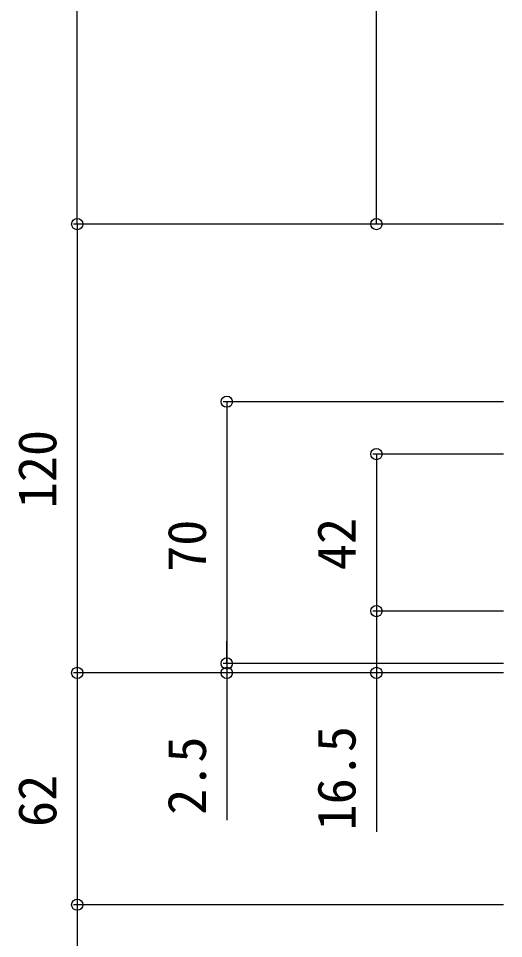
# Model space of a CAD drawing. Units: millimetres, scale not verified. Extents: x -875 to 875, y -1300 to 1292.
# Drawn here: x 142.8 to 272.5, y -863.4 to -617.3 of the extents above; entities that cross this region are included whole.
import ezdxf
from ezdxf.enums import TextEntityAlignment as Align

# ---------------------------------------------------------------- set-up
doc = ezdxf.new("R2010")
doc.units = ezdxf.units.MM
doc.header["$LTSCALE"] = 8
doc.layers.add('0-7_YKK_D', color=6, linetype='Continuous')
doc.styles.add('ＭＳ ゴシック', font='')
doc.styles.get('ＭＳ ゴシック').set_extended_font_data('MS Gothic')

msp = doc.modelspace()

# ---------------------------------------------------------------- linework, layer by layer
at = {"layer": '0-7_YKK_D'}
for p, q in [((158.545, -672.298), (158.545, -2.298)), ((238.545, -672.298), (238.545, -341.998)), ((272.545, -672.298), (157.545, -672.298)), ((272.545, -672.298), (157.545, -672.298)), ((158.545, -672.298), (158.545, -792.298)), ((272.545, -672.298), (237.545, -672.298)), ((272.545, -719.798), (197.545, -719.798)), ((198.545, -719.798), (198.545, -789.798)), ((272.545, -733.798), (237.545, -733.798)), ((238.545, -733.798), (238.545, -775.798)), ((272.545, -775.798), (237.545, -775.798)), ((272.545, -775.798), (237.545, -775.798)), ((198.545, -789.798), (198.545, -783.798)), ((272.545, -789.798), (197.545, -789.798)), ((272.545, -789.798), (197.545, -789.798)), ((198.545, -789.798), (198.545, -792.298)), ((272.545, -792.298), (157.545, -792.298)), ((272.545, -792.298), (157.545, -792.298)), ((158.545, -792.298), (158.545, -854.298)), ((272.545, -792.298), (197.545, -792.298)), ((198.545, -792.298), (198.545, -831.73)), ((272.545, -792.298), (237.545, -792.298)), ((272.545, -854.298), (157.545, -854.298)), ((272.545, -854.298), (157.545, -854.298)), ((158.545, -854.298), (158.545, -901.798))]:
    msp.add_line(p, q, dxfattribs=at)
msp.add_lwpolyline([(238.545, -775.798), (238.545, -792.298), (238.545, -834.798)], dxfattribs=at)
for centre in [(158.545, -672.298), (158.545, -672.298), (238.545, -672.298), (198.545, -719.798), (238.545, -733.798), (238.545, -775.798), (238.545, -775.798), (198.545, -789.798), (198.545, -789.798), (158.545, -792.298), (158.545, -792.298), (198.545, -792.298), (238.545, -792.298), (158.545, -854.298), (158.545, -854.298)]:
    msp.add_circle(centre, 1.5, dxfattribs=at)

# ---------------------------------------------------------------- texts
at = {"layer": '0-7_YKK_D', "style": 'ＭＳ ゴシック'}
for s, p in [('120', (156.045, -748.287)), ('70', (196.045, -765.298)), ('42', (236.045, -764.821)), ('16.5', (236.045, -834.446)), ('2.5', (196.045, -830.264)), ('62', (156.045, -833.52))]:
    msp.add_text(s, height=10.26, rotation=90, dxfattribs=at).set_placement(p, align=Align.BOTTOM_LEFT)

doc.saveas('drawing.dxf')
